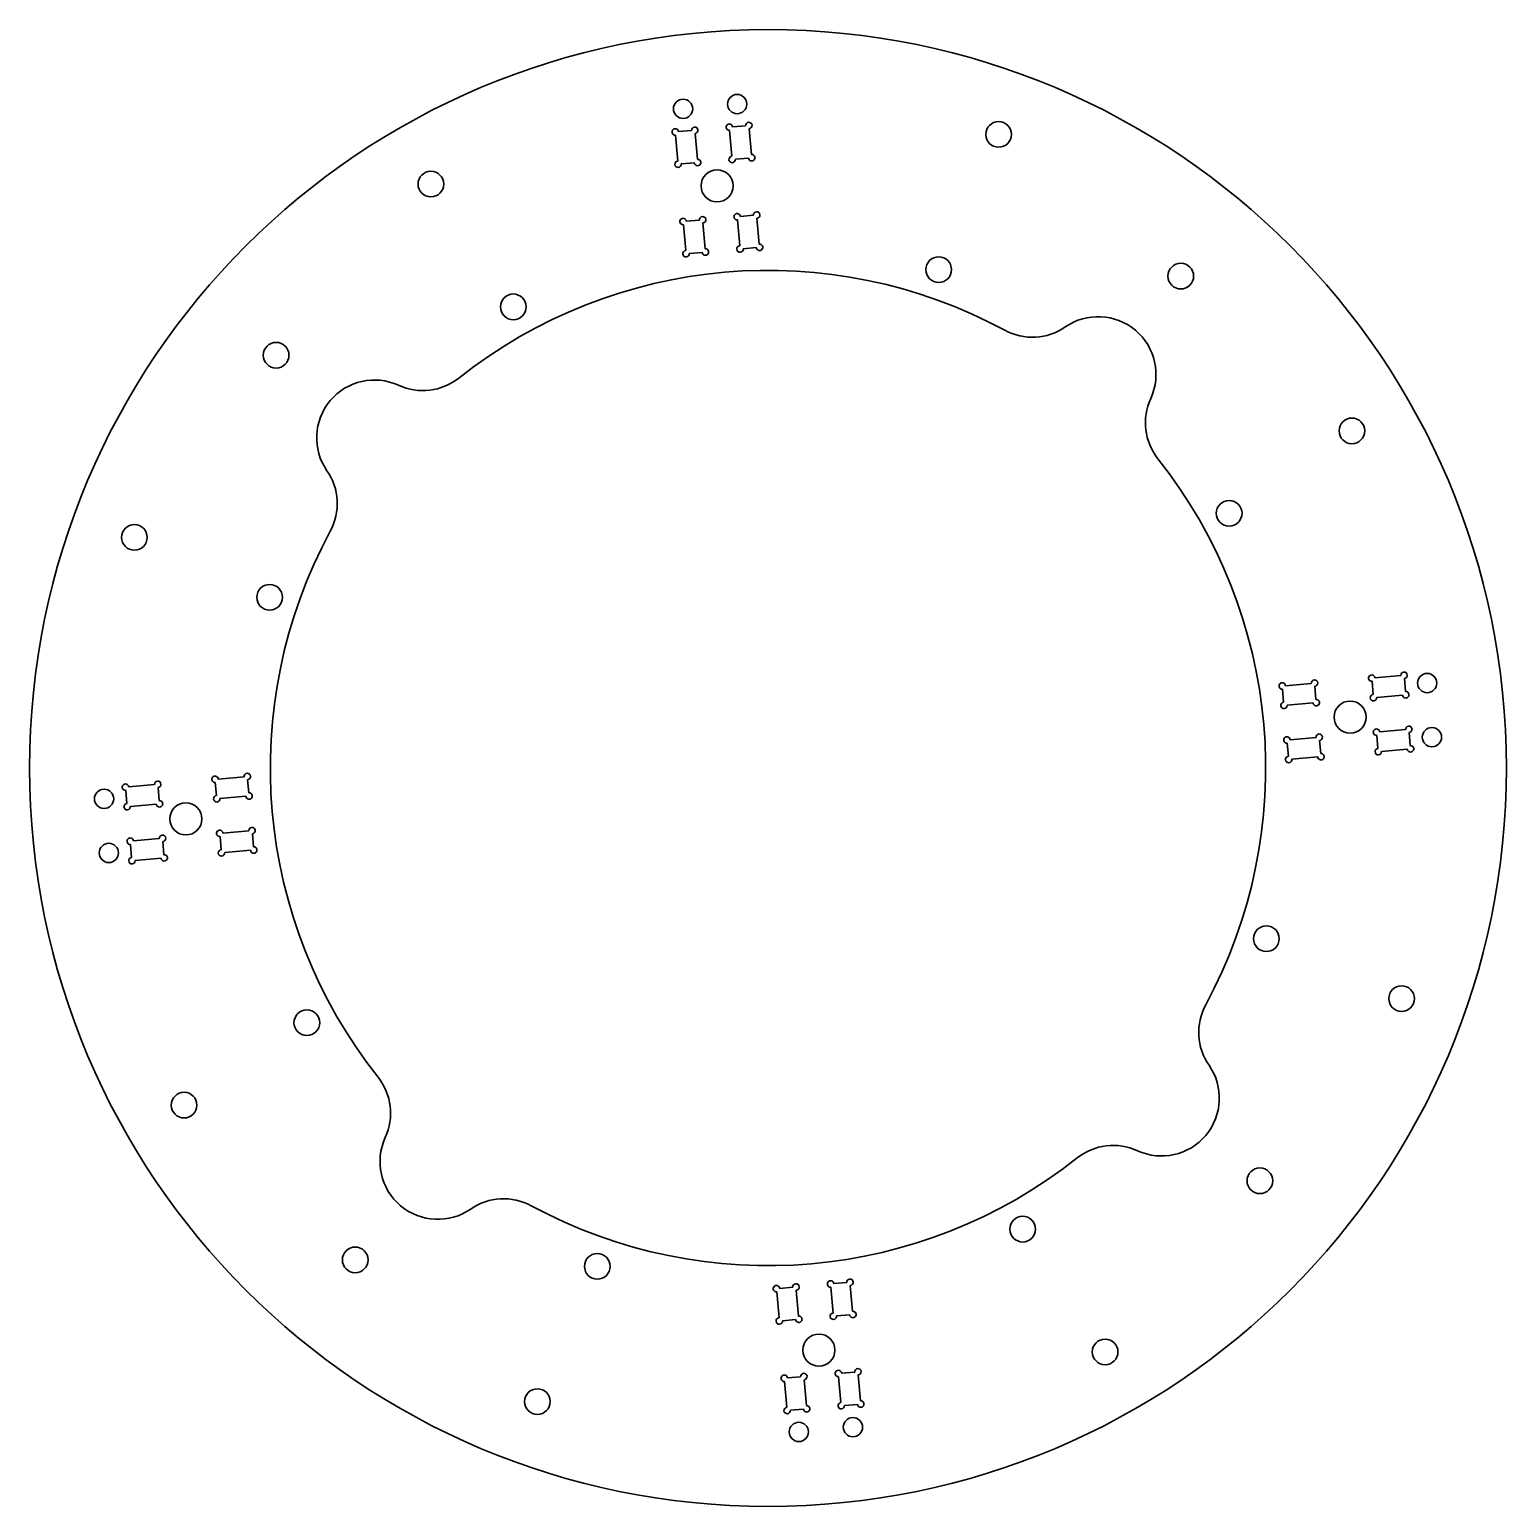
# Model space of a CAD drawing. Extents: x -10 to 220, y 34 to 264.
import ezdxf

# ---------------------------------------------------------------- set-up
doc = ezdxf.new("R2010")
doc.units = 0

msp = doc.modelspace()

# ---------------------------------------------------------------- linework, layer by layer
at = {"color": 7, "lineweight": 35, "ltscale": 0.05125}
for p, q in [((101.519791, 248.515991), (99.477585, 248.337341)), ((93.101944, 247.779541), (91.059746, 247.600861)), ((93.542076, 242.748749), (91.499878, 242.570084)), ((101.959923, 243.485214), (99.917725, 243.306549)), ((94.322121, 233.832809), (92.279922, 233.654144)), ((102.739967, 234.569275), (100.697769, 234.390594)), ((94.76226, 228.802032), (92.720062, 228.623352)), ((103.180107, 229.538483), (101.137909, 229.359833)), ((190.332809, 159.177872), (190.154144, 161.220078)), ((199.248749, 159.957916), (199.070084, 162.000122)), ((204.279541, 160.398056), (204.100861, 162.440262)), ((185.302032, 158.737747), (185.123352, 160.779938)), ((186.038483, 150.319901), (185.859833, 152.362091)), ((191.069275, 150.760025), (190.890594, 152.802231)), ((199.985214, 151.54007), (199.806549, 153.582275)), ((205.015991, 151.980209), (204.837341, 154.022415)), ((4.984001, 145.019791), (5.162666, 142.977585)), ((10.014786, 145.45993), (10.193451, 143.417725)), ((18.930725, 146.239975), (19.109398, 144.197769)), ((23.96151, 146.680099), (24.140175, 144.637909)), ((24.697975, 138.262253), (24.876648, 136.220062)), ((5.720467, 136.601944), (5.899132, 134.559738)), ((10.751251, 137.042084), (10.929916, 134.999878)), ((19.667191, 137.822128), (19.845863, 135.779922)), ((106.819893, 67.46151), (108.862091, 67.640175)), ((115.23774, 68.197975), (117.279938, 68.376648)), ((107.260033, 62.430725), (109.302231, 62.609398)), ((115.677879, 63.167191), (117.720078, 63.345863)), ((108.040077, 53.514786), (110.082275, 53.693451)), ((116.457924, 54.251251), (118.500122, 54.429916)), ((108.480209, 48.484001), (110.522415, 48.662666)), ((116.898056, 49.220467), (118.940254, 49.399132))]:
    msp.add_line(p, q, dxfattribs=at)
at = {"color": 7, "lineweight": 35, "ltscale": 0.10125}
for p, q in [((90.605225, 247.059189), (90.958206, 243.024597)), ((93.643616, 247.325012), (93.996597, 243.290436)), ((99.023071, 247.795654), (99.376053, 243.761078)), ((102.061462, 248.061478), (102.414444, 244.026886)), ((91.825401, 233.112457), (92.178383, 229.077881)), ((94.8638, 233.378296), (95.216782, 229.343689)), ((100.243248, 233.848938), (100.59623, 229.814331)), ((103.281647, 234.114746), (103.634621, 230.08017)), ((189.612457, 161.674591), (185.577881, 161.321609)), ((203.559189, 162.894775), (199.524597, 162.541794)), ((203.825012, 159.856384), (199.790436, 159.503403)), ((189.878296, 158.6362), (185.843689, 158.283218)), ((204.295654, 154.476929), (200.261078, 154.123947)), ((190.348938, 153.256744), (186.314331, 152.903763)), ((190.614746, 150.218353), (186.58017, 149.865372)), ((204.561478, 151.438538), (200.526886, 151.085556)), ((5.438522, 145.561462), (9.473106, 145.914444)), ((19.385246, 146.781647), (23.41983, 147.134628)), ((5.704346, 142.523071), (9.73893, 142.876053)), ((19.65107, 143.743256), (23.685661, 144.096237)), ((20.121712, 138.3638), (24.156303, 138.716782)), ((6.174988, 137.143616), (10.209572, 137.496597)), ((6.440811, 134.105225), (10.475403, 134.458206)), ((20.387535, 135.325409), (24.422127, 135.678391)), ((106.718353, 62.885246), (106.365379, 66.91983)), ((109.756752, 63.15107), (109.40377, 67.185661)), ((115.1362, 63.621712), (114.783218, 67.656303)), ((118.174599, 63.887535), (117.821617, 67.922127)), ((107.938538, 48.938522), (107.585556, 52.973106)), ((110.976929, 49.204346), (110.623947, 53.23893)), ((116.356384, 49.674988), (116.003403, 53.709572)), ((119.394775, 49.940811), (119.041794, 53.975403))]:
    msp.add_line(p, q, dxfattribs=at)
at = {"color": 7, "lineweight": 35}
for centre, radius in [((105, 148.5), 115), ((100.195824, 251.888443), 1.5), ((91.777977, 251.151978), 1.5), ((140.912109, 247.167725), 2), ((97.068825, 239.153717), 2.5), ((52.5, 239.432678), 2), ((131.586792, 226.112518), 2), ((169.278763, 225.104446), 2), ((65.339844, 220.316681), 2), ((28.395554, 212.778763), 2), ((195.932678, 201), 2), ((176.816681, 188.160156), 2), ((6.332275, 184.412109), 2), ((27.387474, 175.086792), 2), ((207.651978, 161.722015), 1.5), ((195.653717, 156.431168), 2.5), ((208.388443, 153.304184), 1.5), ((1.611557, 143.695816), 1.5), ((14.346283, 140.568832), 2.5), ((2.348022, 135.277985), 1.5), ((182.612518, 121.913208), 2), ((203.667725, 112.587891), 2), ((33.183327, 108.839844), 2), ((14.067329, 96), 2), ((181.604446, 84.221237), 2), ((144.660156, 76.683327), 2), ((40.721237, 71.895554), 2), ((78.413208, 70.887474), 2), ((112.931175, 57.846283), 2.5), ((157.5, 57.567329), 2), ((69.087891, 49.832275), 2), ((109.804176, 45.111557), 1.5), ((118.222023, 45.848022), 1.5)]:
    msp.add_circle(centre, radius, dxfattribs=at)
for centre, radius, start, end in [((98.979492, 248.293762), 0.5, 5, 275.000003), ((102.017883, 248.55957), 0.5, 275.000003, 184.999994), ((90.561646, 247.557281), 0.5, 5, 275.000003), ((93.600037, 247.82312), 0.5, 275.000003, 184.999994), ((102.458023, 243.528793), 0.5, 184.999994, 95.000002), ((91.001785, 242.526505), 0.5, 95.000002, 5), ((94.040176, 242.792328), 0.5, 184.999994, 95.000002), ((99.419632, 243.26297), 0.5, 95.000002, 5), ((100.199669, 234.347031), 0.5, 5, 275.000003), ((103.238068, 234.612854), 0.5, 275.000003, 184.999994), ((91.78183, 233.610565), 0.5, 5, 275.000003), ((94.820221, 233.876389), 0.5, 275.000003, 184.999994), ((103.6782, 229.582062), 0.5, 184.999994, 95.000002), ((92.221962, 228.579773), 0.5, 95.000002, 5), ((95.260361, 228.845612), 0.5, 184.999994, 95.000002), ((100.639809, 229.316254), 0.5, 95.000002, 5), ((105, 148.5), 77.5, 61.580869, 128.419127), ((156.423004, 209.783554), 9, 335.264849, 124.735155), ((146.166901, 224.575867), 9, 241.580871, 304.73515), ((43.716446, 199.923004), 9, 65.264848, 214.735154), ((51.248081, 216.271545), 9, 245.264843, 308.419132), ((172.771545, 202.251923), 9, 155.264844, 218.419126), ((105, 148.5), 77.5, 331.580867, 38.419131), ((28.924141, 189.666901), 9, 331.580867, 34.735152), ((105, 148.5), 77.5, 151.580872, 218.419126), ((204.057281, 162.938354), 0.5, 275.000003, 184.999994), ((185.079773, 161.27803), 0.5, 5, 275.000003), ((190.110565, 161.71817), 0.5, 275.000003, 184.999994), ((199.026505, 162.498215), 0.5, 5, 275.000003), ((185.345612, 158.239639), 0.5, 95.000002, 5), ((190.376389, 158.679779), 0.5, 184.999994, 95.000002), ((199.292328, 159.459824), 0.5, 95.000002, 5), ((204.32312, 159.899963), 0.5, 184.999994, 95.000002), ((199.76297, 154.080368), 0.5, 5, 275.000003), ((204.793762, 154.520508), 0.5, 275.000003, 184.999994), ((185.816254, 152.860199), 0.5, 5, 275.000003), ((190.847031, 153.300323), 0.5, 275.000003, 184.999994), ((205.05957, 151.482117), 0.5, 184.999994, 95.000002), ((186.082062, 149.821793), 0.5, 95.000002, 5), ((191.112854, 150.261932), 0.5, 184.999994, 95.000002), ((200.028793, 151.041977), 0.5, 95.000002, 5), ((18.887146, 146.738068), 0.5, 5, 275.000003), ((23.917931, 147.178207), 0.5, 275.000003, 184.999994), ((4.940422, 145.517883), 0.5, 5, 275.000003), ((9.971207, 145.958023), 0.5, 275.000003, 184.999994), ((5.206245, 142.479492), 0.5, 95.000002, 5), ((10.23703, 142.919632), 0.5, 184.999994, 95.000002), ((19.152969, 143.699677), 0.5, 95.000002, 5), ((24.183754, 144.139801), 0.5, 184.999994, 95.000002), ((10.707672, 137.540176), 0.5, 275.000003, 184.999994), ((19.623611, 138.320221), 0.5, 5, 275.000003), ((24.654396, 138.760361), 0.5, 275.000003, 184.999994), ((5.676888, 137.100037), 0.5, 5, 275.000003), ((19.889442, 135.28183), 0.5, 95.000002, 5), ((24.920219, 135.72197), 0.5, 184.999994, 95.000002), ((5.942711, 134.061646), 0.5, 95.000002, 5), ((10.973495, 134.501785), 0.5, 184.999994, 95.000002), ((181.075867, 107.333099), 9, 151.580872, 214.735154), ((166.283554, 97.076996), 9, 245.264843, 34.735152), ((37.228462, 94.748077), 9, 335.264849, 38.419131), ((53.576992, 87.216446), 9, 155.264844, 304.73515), ((158.751923, 80.728462), 9, 65.264848, 128.419127), ((105, 148.5), 77.5, 241.580871, 308.419132), ((63.833099, 72.424141), 9, 61.580869, 124.735155), ((106.3218, 67.417931), 0.5, 5, 275.000003), ((109.360191, 67.683754), 0.5, 275.000003, 184.999994), ((114.739639, 68.154396), 0.5, 5, 275.000003), ((117.778038, 68.420219), 0.5, 275.000003, 184.999994), ((106.761932, 62.387146), 0.5, 95.000002, 5), ((109.800331, 62.652969), 0.5, 184.999994, 95.000002), ((115.179779, 63.123611), 0.5, 95.000002, 5), ((118.21817, 63.389442), 0.5, 184.999994, 95.000002), ((107.541977, 53.471207), 0.5, 5, 275.000003), ((110.580368, 53.73703), 0.5, 275.000003, 184.999994), ((115.959824, 54.207672), 0.5, 5, 275.000003), ((118.998215, 54.473495), 0.5, 275.000003, 184.999994), ((107.982117, 48.440422), 0.5, 95.000002, 5), ((111.020508, 48.706245), 0.5, 184.999994, 95.000002), ((116.399963, 49.176888), 0.5, 95.000002, 5), ((119.438354, 49.442711), 0.5, 184.999994, 95.000002)]:
    msp.add_arc(centre, radius, start, end, dxfattribs=at)

doc.saveas('drawing.dxf')
